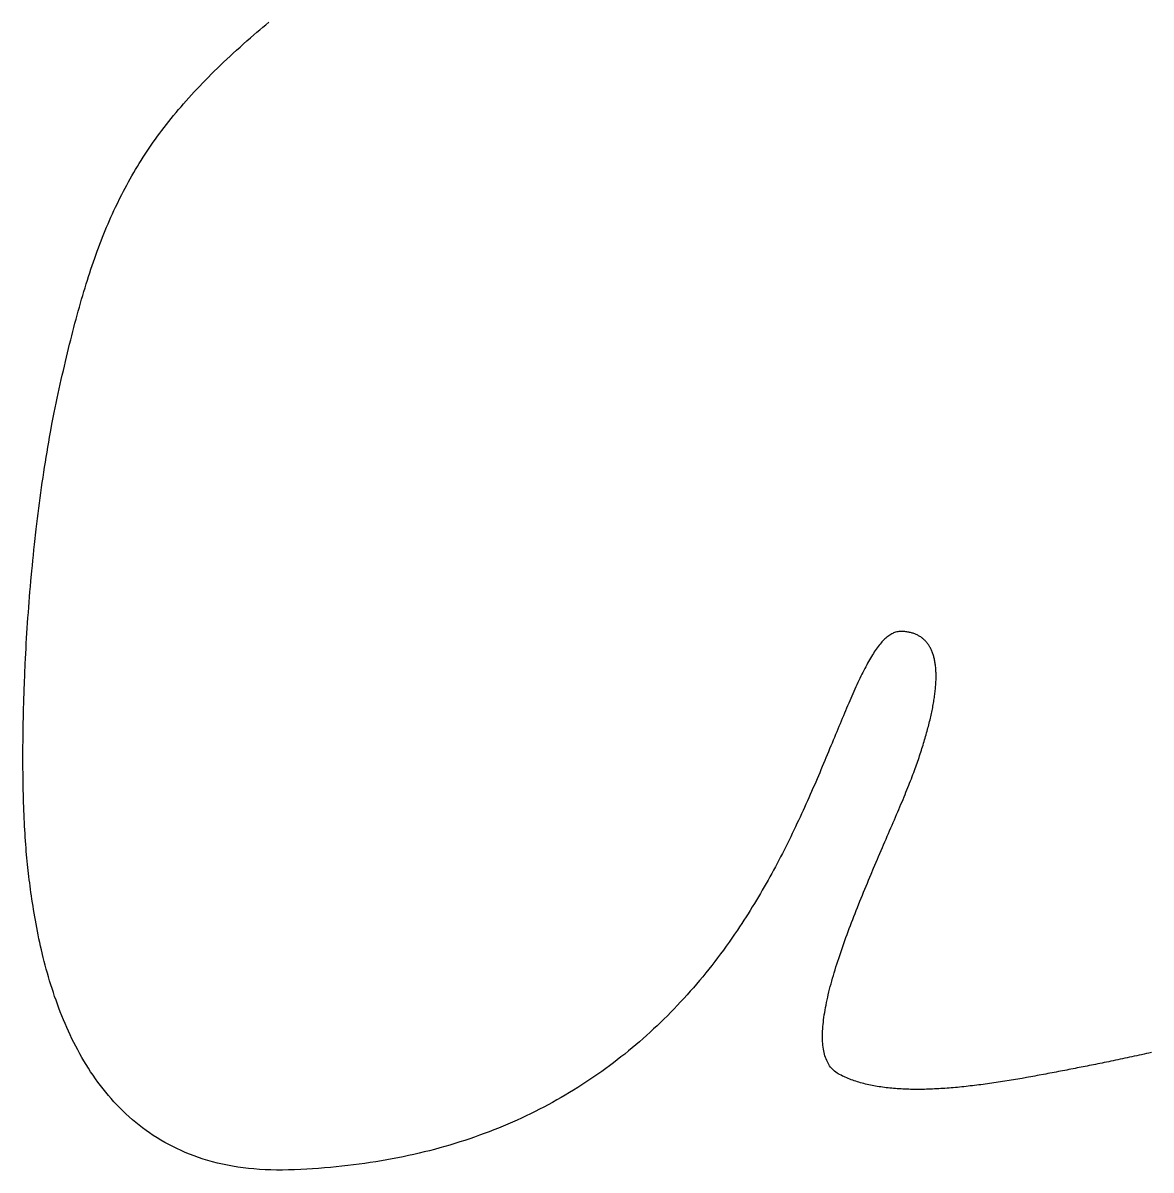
# Model space of a CAD drawing. Extents: x -220 to 640, y 0 to 300.
# Drawn here: x -128.1 to -74.1, y 116.8 to 171.8 of the extents above; entities that cross this region are included whole.
import ezdxf

# ---------------------------------------------------------------- set-up
doc = ezdxf.new("R2010")
doc.units = 0
doc.linetypes.add('CONTINUOUS2', pattern=[0])
doc.layers.get('0').update_dxf_attribs({"linetype": 'CONTINUOUS'})

msp = doc.modelspace()

# ---------------------------------------------------------------- linework, layer by layer
at = {"linetype": 'CONTINUOUS2'}
for p, q in [((-116.762, 171.454), (-116.62, 171.574)), ((-116.62, 171.574), (-116.477, 171.693)), ((-116.477, 171.693), (-116.333, 171.812)), ((-117.385, 170.916), (-117.216, 171.064)), ((-117.216, 171.064), (-117.045, 171.212)), ((-117.045, 171.212), (-116.904, 171.333)), ((-116.904, 171.333), (-116.762, 171.454)), ((-118.036, 170.33), (-117.877, 170.476)), ((-117.877, 170.476), (-117.715, 170.622)), ((-117.715, 170.622), (-117.551, 170.769)), ((-117.551, 170.769), (-117.385, 170.916)), ((-118.651, 169.752), (-118.501, 169.896)), ((-118.501, 169.896), (-118.348, 170.04)), ((-118.348, 170.04), (-118.193, 170.185)), ((-118.193, 170.185), (-118.036, 170.33)), ((-119.232, 169.179), (-119.09, 169.322)), ((-119.09, 169.322), (-118.946, 169.465)), ((-118.946, 169.465), (-118.8, 169.608)), ((-118.8, 169.608), (-118.651, 169.752)), ((-119.779, 168.611), (-119.645, 168.753)), ((-119.645, 168.753), (-119.509, 168.895)), ((-119.509, 168.895), (-119.372, 169.037)), ((-119.372, 169.037), (-119.232, 169.179)), ((-120.168, 168.186), (-120.04, 168.328)), ((-120.04, 168.328), (-119.911, 168.469)), ((-119.911, 168.469), (-119.779, 168.611)), ((-120.661, 167.621), (-120.54, 167.762)), ((-120.54, 167.762), (-120.418, 167.903)), ((-120.418, 167.903), (-120.294, 168.045)), ((-120.294, 168.045), (-120.168, 168.186)), ((-121.124, 167.055), (-121.011, 167.196)), ((-121.011, 167.196), (-120.896, 167.338)), ((-120.896, 167.338), (-120.779, 167.479)), ((-120.779, 167.479), (-120.661, 167.621)), ((-121.56, 166.487), (-121.454, 166.629)), ((-121.454, 166.629), (-121.346, 166.771)), ((-121.346, 166.771), (-121.236, 166.913)), ((-121.236, 166.913), (-121.124, 167.055)), ((-121.97, 165.915), (-121.87, 166.058)), ((-121.87, 166.058), (-121.768, 166.202)), ((-121.768, 166.202), (-121.665, 166.344)), ((-121.665, 166.344), (-121.56, 166.487)), ((-122.356, 165.338), (-122.261, 165.483)), ((-122.261, 165.483), (-122.166, 165.627)), ((-122.166, 165.627), (-122.069, 165.771)), ((-122.069, 165.771), (-121.97, 165.915)), ((-122.718, 164.754), (-122.629, 164.901)), ((-122.629, 164.901), (-122.54, 165.047)), ((-122.54, 165.047), (-122.448, 165.193)), ((-122.448, 165.193), (-122.356, 165.338)), ((-122.976, 164.31), (-122.891, 164.458)), ((-122.891, 164.458), (-122.805, 164.606)), ((-122.805, 164.606), (-122.718, 164.754)), ((-123.301, 163.709), (-123.222, 163.86)), ((-123.222, 163.86), (-123.141, 164.011)), ((-123.141, 164.011), (-123.059, 164.161)), ((-123.059, 164.161), (-122.976, 164.31)), ((-123.609, 163.097), (-123.457, 163.405)), ((-123.457, 163.405), (-123.38, 163.557)), ((-123.38, 163.557), (-123.301, 163.709)), ((-123.827, 162.629), (-123.755, 162.786)), ((-123.755, 162.786), (-123.683, 162.942)), ((-123.683, 162.942), (-123.609, 163.097)), ((-124.105, 161.993), (-124.037, 162.153)), ((-124.037, 162.153), (-123.968, 162.313)), ((-123.968, 162.313), (-123.898, 162.472)), ((-123.898, 162.472), (-123.827, 162.629)), ((-124.304, 161.505), (-124.172, 161.831)), ((-124.172, 161.831), (-124.105, 161.993)), ((-124.495, 161.007), (-124.432, 161.174)), ((-124.432, 161.174), (-124.368, 161.34)), ((-124.368, 161.34), (-124.304, 161.505)), ((-124.679, 160.499), (-124.557, 160.839)), ((-124.557, 160.839), (-124.495, 161.007)), ((-124.915, 159.804), (-124.857, 159.979)), ((-124.857, 159.979), (-124.798, 160.154)), ((-124.798, 160.154), (-124.739, 160.327)), ((-124.739, 160.327), (-124.679, 160.499)), ((-125.085, 159.268), (-125.029, 159.448)), ((-125.029, 159.448), (-124.972, 159.627)), ((-124.972, 159.627), (-124.915, 159.804)), ((-125.251, 158.72), (-125.196, 158.904)), ((-125.196, 158.904), (-125.141, 159.087)), ((-125.141, 159.087), (-125.085, 159.268)), ((-125.412, 158.158), (-125.359, 158.347)), ((-125.359, 158.347), (-125.305, 158.534)), ((-125.305, 158.534), (-125.251, 158.72)), ((-125.57, 157.583), (-125.518, 157.776)), ((-125.518, 157.776), (-125.465, 157.968)), ((-125.465, 157.968), (-125.412, 158.158)), ((-125.674, 157.19), (-125.622, 157.387)), ((-125.622, 157.387), (-125.57, 157.583)), ((-125.827, 156.589), (-125.776, 156.791)), ((-125.776, 156.791), (-125.725, 156.992)), ((-125.725, 156.992), (-125.674, 157.19)), ((-125.979, 155.972), (-125.929, 156.18)), ((-125.929, 156.18), (-125.878, 156.385)), ((-125.878, 156.385), (-125.827, 156.589)), ((-126.079, 155.551), (-126.029, 155.763)), ((-126.029, 155.763), (-125.979, 155.972)), ((-126.229, 154.906), (-126.179, 155.123)), ((-126.179, 155.123), (-126.129, 155.338)), ((-126.129, 155.338), (-126.079, 155.551)), ((-126.379, 154.242), (-126.329, 154.466)), ((-126.329, 154.466), (-126.279, 154.687)), ((-126.279, 154.687), (-126.229, 154.906)), ((-126.477, 153.791), (-126.429, 154.017)), ((-126.429, 154.017), (-126.379, 154.242)), ((-126.572, 153.334), (-126.525, 153.563)), ((-126.525, 153.563), (-126.477, 153.791)), ((-126.709, 152.639), (-126.664, 152.872)), ((-126.664, 152.872), (-126.619, 153.104)), ((-126.619, 153.104), (-126.572, 153.334)), ((-126.797, 152.169), (-126.709, 152.639)), ((-126.881, 151.694), (-126.839, 151.932)), ((-126.839, 151.932), (-126.797, 152.169)), ((-127.002, 150.975), (-126.962, 151.215)), ((-126.962, 151.215), (-126.922, 151.455)), ((-126.922, 151.455), (-126.881, 151.694)), ((-127.079, 150.49), (-127.041, 150.733)), ((-127.041, 150.733), (-127.002, 150.975)), ((-127.153, 150.003), (-127.116, 150.247)), ((-127.116, 150.247), (-127.079, 150.49)), ((-127.258, 149.266), (-127.224, 149.512)), ((-127.224, 149.512), (-127.189, 149.758)), ((-127.189, 149.758), (-127.153, 150.003)), ((-127.325, 148.772), (-127.292, 149.019)), ((-127.292, 149.019), (-127.258, 149.266)), ((-127.389, 148.275), (-127.358, 148.524)), ((-127.358, 148.524), (-127.325, 148.772)), ((-127.45, 147.777), (-127.42, 148.027)), ((-127.42, 148.027), (-127.389, 148.275)), ((-127.564, 146.778), (-127.48, 147.528)), ((-127.48, 147.528), (-127.45, 147.777)), ((-127.59, 146.527), (-127.564, 146.778)), ((-127.642, 146.026), (-127.616, 146.277)), ((-127.616, 146.277), (-127.59, 146.527)), ((-127.69, 145.525), (-127.666, 145.776)), ((-127.666, 145.776), (-127.642, 146.026)), ((-127.736, 145.025), (-127.69, 145.525)), ((-127.779, 144.524), (-127.758, 144.774)), ((-127.758, 144.774), (-127.736, 145.025)), ((-127.838, 143.776), (-127.819, 144.025)), ((-127.819, 144.025), (-127.799, 144.275)), ((-127.799, 144.275), (-127.779, 144.524)), ((-127.875, 143.279), (-127.857, 143.528)), ((-127.857, 143.528), (-127.838, 143.776)), ((-127.909, 142.784), (-127.892, 143.032)), ((-127.892, 143.032), (-127.875, 143.279)), ((-127.94, 142.292), (-127.924, 142.538)), ((-127.924, 142.538), (-127.909, 142.784)), ((-86.678, 142.38), (-86.724, 142.343)), ((-86.631, 142.415), (-86.678, 142.38)), ((-86.584, 142.447), (-86.631, 142.415)), ((-86.537, 142.477), (-86.584, 142.447)), ((-86.49, 142.503), (-86.537, 142.477)), ((-86.442, 142.528), (-86.49, 142.503)), ((-86.395, 142.549), (-86.442, 142.528)), ((-86.347, 142.568), (-86.395, 142.549)), ((-86.299, 142.584), (-86.347, 142.568)), ((-86.25, 142.598), (-86.299, 142.584)), ((-86.202, 142.608), (-86.25, 142.598)), ((-86.153, 142.616), (-86.202, 142.608)), ((-86.104, 142.621), (-86.153, 142.616)), ((-86.054, 142.623), (-86.104, 142.621)), ((-86.004, 142.622), (-86.054, 142.623)), ((-85.955, 142.619), (-86.004, 142.622)), ((-85.906, 142.616), (-85.955, 142.619)), ((-85.858, 142.611), (-85.906, 142.616)), ((-85.811, 142.606), (-85.858, 142.611)), ((-85.765, 142.599), (-85.811, 142.606)), ((-85.719, 142.592), (-85.765, 142.599)), ((-85.675, 142.584), (-85.719, 142.592)), ((-85.631, 142.574), (-85.675, 142.584)), ((-85.588, 142.564), (-85.631, 142.574)), ((-85.546, 142.554), (-85.588, 142.564)), ((-85.504, 142.542), (-85.546, 142.554)), ((-85.463, 142.529), (-85.504, 142.542)), ((-85.424, 142.515), (-85.463, 142.529)), ((-85.385, 142.501), (-85.424, 142.515)), ((-85.346, 142.486), (-85.385, 142.501)), ((-85.309, 142.469), (-85.346, 142.486)), ((-85.272, 142.452), (-85.309, 142.469)), ((-85.236, 142.434), (-85.272, 142.452)), ((-85.201, 142.415), (-85.236, 142.434)), ((-85.166, 142.396), (-85.201, 142.415)), ((-85.133, 142.375), (-85.166, 142.396)), ((-85.1, 142.354), (-85.133, 142.375)), ((-127.968, 141.802), (-127.954, 142.046)), ((-127.954, 142.046), (-127.94, 142.292)), ((-87.184, 141.836), (-87.23, 141.773)), ((-87.138, 141.897), (-87.184, 141.836)), ((-87.093, 141.956), (-87.138, 141.897)), ((-87.047, 142.013), (-87.093, 141.956)), ((-87.001, 142.067), (-87.047, 142.013)), ((-86.955, 142.119), (-87.001, 142.067)), ((-86.909, 142.169), (-86.955, 142.119)), ((-86.863, 142.216), (-86.909, 142.169)), ((-86.817, 142.261), (-86.863, 142.216)), ((-86.771, 142.303), (-86.817, 142.261)), ((-86.724, 142.343), (-86.771, 142.303)), ((-85.067, 142.332), (-85.1, 142.354)), ((-85.036, 142.309), (-85.067, 142.332)), ((-85.005, 142.285), (-85.036, 142.309)), ((-84.976, 142.26), (-85.005, 142.285)), ((-84.947, 142.234), (-84.976, 142.26)), ((-84.918, 142.208), (-84.947, 142.234)), ((-84.89, 142.181), (-84.918, 142.208)), ((-84.863, 142.153), (-84.89, 142.181)), ((-84.837, 142.124), (-84.863, 142.153)), ((-84.812, 142.094), (-84.837, 142.124)), ((-84.787, 142.064), (-84.812, 142.094)), ((-84.763, 142.033), (-84.787, 142.064)), ((-84.74, 142), (-84.763, 142.033)), ((-84.717, 141.968), (-84.74, 142)), ((-84.696, 141.934), (-84.717, 141.968)), ((-84.674, 141.899), (-84.696, 141.934)), ((-84.654, 141.864), (-84.674, 141.899)), ((-84.634, 141.828), (-84.654, 141.864)), ((-84.616, 141.791), (-84.634, 141.828)), ((-128.006, 141.072), (-127.994, 141.315)), ((-127.994, 141.315), (-127.981, 141.558)), ((-127.981, 141.558), (-127.968, 141.802)), ((-87.55, 141.266), (-87.596, 141.186)), ((-87.504, 141.345), (-87.55, 141.266)), ((-87.458, 141.422), (-87.504, 141.345)), ((-87.412, 141.496), (-87.458, 141.422)), ((-87.367, 141.569), (-87.412, 141.496)), ((-87.321, 141.639), (-87.367, 141.569)), ((-87.275, 141.707), (-87.321, 141.639)), ((-87.23, 141.773), (-87.275, 141.707)), ((-84.597, 141.754), (-84.616, 141.791)), ((-84.58, 141.715), (-84.597, 141.754)), ((-84.563, 141.676), (-84.58, 141.715)), ((-84.547, 141.637), (-84.563, 141.676)), ((-84.531, 141.596), (-84.547, 141.637)), ((-84.517, 141.554), (-84.531, 141.596)), ((-84.502, 141.512), (-84.517, 141.554)), ((-84.489, 141.469), (-84.502, 141.512)), ((-84.477, 141.426), (-84.489, 141.469)), ((-84.465, 141.381), (-84.477, 141.426)), ((-84.453, 141.336), (-84.465, 141.381)), ((-84.442, 141.291), (-84.453, 141.336)), ((-84.433, 141.244), (-84.442, 141.291)), ((-128.028, 140.59), (-128.006, 141.072)), ((-87.827, 140.752), (-87.874, 140.66)), ((-87.781, 140.843), (-87.827, 140.752)), ((-87.734, 140.931), (-87.781, 140.843)), ((-87.688, 141.018), (-87.734, 140.931)), ((-87.642, 141.103), (-87.688, 141.018)), ((-87.596, 141.186), (-87.642, 141.103)), ((-84.423, 141.197), (-84.433, 141.244)), ((-84.415, 141.149), (-84.423, 141.197)), ((-84.407, 141.1), (-84.415, 141.149)), ((-84.399, 141.051), (-84.407, 141.1)), ((-84.393, 141), (-84.399, 141.051)), ((-84.387, 140.95), (-84.393, 141)), ((-84.381, 140.898), (-84.387, 140.95)), ((-84.376, 140.846), (-84.381, 140.898)), ((-84.373, 140.793), (-84.376, 140.846)), ((-84.369, 140.739), (-84.373, 140.793)), ((-84.366, 140.685), (-84.369, 140.739)), ((-128.048, 140.112), (-128.028, 140.59)), ((-88.11, 140.17), (-88.158, 140.066)), ((-88.062, 140.271), (-88.11, 140.17)), ((-88.015, 140.371), (-88.062, 140.271)), ((-87.968, 140.469), (-88.015, 140.371)), ((-87.921, 140.565), (-87.968, 140.469)), ((-87.874, 140.66), (-87.921, 140.565)), ((-84.373, 140.105), (-84.37, 140.166)), ((-84.37, 140.166), (-84.367, 140.226)), ((-84.367, 140.226), (-84.365, 140.286)), ((-84.364, 140.63), (-84.366, 140.685)), ((-84.365, 140.286), (-84.363, 140.345)), ((-84.363, 140.574), (-84.364, 140.63)), ((-84.362, 140.518), (-84.363, 140.574)), ((-84.363, 140.345), (-84.362, 140.403)), ((-84.362, 140.461), (-84.362, 140.518)), ((-84.362, 140.403), (-84.362, 140.461)), ((-128.072, 139.403), (-128.065, 139.638)), ((-128.065, 139.638), (-128.057, 139.875)), ((-128.057, 139.875), (-128.048, 140.112)), ((-88.352, 139.636), (-88.401, 139.524)), ((-88.303, 139.746), (-88.352, 139.636)), ((-88.254, 139.854), (-88.303, 139.746)), ((-88.206, 139.961), (-88.254, 139.854)), ((-88.158, 140.066), (-88.206, 139.961)), ((-84.423, 139.594), (-84.415, 139.66)), ((-84.415, 139.66), (-84.407, 139.726)), ((-84.407, 139.726), (-84.4, 139.79)), ((-84.4, 139.79), (-84.394, 139.855)), ((-84.394, 139.855), (-84.388, 139.918)), ((-84.388, 139.918), (-84.382, 139.981)), ((-84.382, 139.981), (-84.377, 140.043)), ((-84.377, 140.043), (-84.373, 140.105)), ((-128.086, 138.937), (-128.079, 139.169)), ((-128.079, 139.169), (-128.072, 139.403)), ((-88.55, 139.18), (-88.6, 139.062)), ((-88.5, 139.296), (-88.55, 139.18)), ((-88.45, 139.411), (-88.5, 139.296)), ((-88.401, 139.524), (-88.45, 139.411)), ((-84.511, 139.044), (-84.498, 139.115)), ((-84.498, 139.115), (-84.485, 139.185)), ((-84.485, 139.185), (-84.474, 139.255)), ((-84.474, 139.255), (-84.462, 139.324)), ((-84.462, 139.324), (-84.452, 139.392)), ((-84.452, 139.392), (-84.442, 139.46)), ((-84.442, 139.46), (-84.432, 139.528)), ((-84.432, 139.528), (-84.423, 139.594)), ((-128.097, 138.475), (-128.091, 138.705)), ((-128.091, 138.705), (-128.086, 138.937)), ((-88.805, 138.576), (-88.858, 138.451)), ((-88.754, 138.7), (-88.805, 138.576)), ((-88.702, 138.822), (-88.754, 138.7)), ((-88.651, 138.943), (-88.702, 138.822)), ((-88.6, 139.062), (-88.651, 138.943)), ((-84.634, 138.457), (-84.617, 138.532)), ((-84.617, 138.532), (-84.6, 138.607)), ((-84.6, 138.607), (-84.584, 138.681)), ((-84.584, 138.681), (-84.568, 138.755)), ((-84.568, 138.755), (-84.553, 138.828)), ((-84.553, 138.828), (-84.538, 138.901)), ((-84.538, 138.901), (-84.524, 138.973)), ((-84.524, 138.973), (-84.511, 139.044)), ((-128.108, 137.793), (-128.105, 138.019)), ((-128.105, 138.019), (-128.101, 138.246)), ((-128.101, 138.246), (-128.097, 138.475)), ((-89.017, 138.068), (-89.071, 137.938)), ((-88.963, 138.197), (-89.017, 138.068)), ((-88.91, 138.325), (-88.963, 138.197)), ((-88.858, 138.451), (-88.91, 138.325)), ((-84.771, 137.914), (-84.75, 137.993)), ((-84.75, 137.993), (-84.729, 138.072)), ((-84.729, 138.072), (-84.709, 138.15)), ((-84.709, 138.15), (-84.69, 138.227)), ((-84.69, 138.227), (-84.671, 138.304)), ((-84.671, 138.304), (-84.652, 138.381)), ((-84.652, 138.381), (-84.634, 138.457)), ((-128.113, 137.346), (-128.111, 137.569)), ((-128.111, 137.569), (-128.108, 137.793)), ((-89.235, 137.54), (-89.291, 137.405)), ((-89.18, 137.674), (-89.235, 137.54)), ((-89.125, 137.806), (-89.18, 137.674)), ((-89.071, 137.938), (-89.125, 137.806)), ((-84.934, 137.345), (-84.909, 137.428)), ((-84.909, 137.428), (-84.885, 137.51)), ((-84.885, 137.51), (-84.861, 137.592)), ((-84.861, 137.592), (-84.838, 137.673)), ((-84.838, 137.673), (-84.815, 137.754)), ((-84.815, 137.754), (-84.793, 137.834)), ((-84.793, 137.834), (-84.771, 137.914)), ((-128.116, 136.905), (-128.115, 137.125)), ((-128.116, 136.471), (-128.116, 136.905)), ((-128.115, 137.125), (-128.113, 137.346)), ((-89.461, 136.993), (-89.519, 136.853)), ((-89.404, 137.131), (-89.461, 136.993)), ((-89.347, 137.268), (-89.404, 137.131)), ((-89.291, 137.405), (-89.347, 137.268)), ((-85.093, 136.838), (-85.065, 136.924)), ((-85.065, 136.924), (-85.038, 137.009)), ((-85.038, 137.009), (-85.011, 137.094)), ((-85.011, 137.094), (-84.985, 137.178)), ((-84.985, 137.178), (-84.959, 137.262)), ((-84.959, 137.262), (-84.934, 137.345)), ((-128.115, 136.257), (-128.116, 136.471)), ((-89.696, 136.429), (-89.756, 136.285)), ((-89.637, 136.571), (-89.696, 136.429)), ((-89.578, 136.713), (-89.637, 136.571)), ((-89.519, 136.853), (-89.578, 136.713)), ((-85.269, 136.314), (-85.239, 136.402)), ((-85.239, 136.402), (-85.208, 136.49)), ((-85.208, 136.49), (-85.179, 136.578)), ((-85.179, 136.578), (-85.15, 136.665)), ((-85.15, 136.665), (-85.121, 136.752)), ((-85.121, 136.752), (-85.093, 136.838)), ((-128.114, 136.045), (-128.115, 136.257)), ((-128.112, 135.834), (-128.114, 136.045)), ((-128.109, 135.625), (-128.112, 135.834)), ((-89.94, 135.849), (-90.003, 135.702)), ((-89.878, 135.995), (-89.94, 135.849)), ((-89.817, 136.141), (-89.878, 135.995)), ((-89.756, 136.285), (-89.817, 136.141)), ((-85.47, 135.76), (-85.433, 135.857)), ((-85.433, 135.857), (-85.398, 135.952)), ((-85.398, 135.952), (-85.364, 136.045)), ((-85.364, 136.045), (-85.332, 136.135)), ((-85.332, 136.135), (-85.3, 136.225)), ((-85.3, 136.225), (-85.269, 136.314)), ((-128.106, 135.418), (-128.109, 135.625)), ((-128.102, 135.214), (-128.106, 135.418)), ((-90.195, 135.256), (-90.26, 135.106)), ((-90.13, 135.405), (-90.195, 135.256)), ((-90.066, 135.554), (-90.13, 135.405)), ((-90.003, 135.702), (-90.066, 135.554)), ((-85.714, 135.139), (-85.67, 135.247)), ((-85.67, 135.247), (-85.628, 135.353)), ((-85.628, 135.353), (-85.586, 135.458)), ((-85.586, 135.458), (-85.546, 135.56)), ((-85.546, 135.56), (-85.507, 135.661)), ((-85.507, 135.661), (-85.47, 135.76)), ((-128.098, 135.011), (-128.102, 135.214)), ((-128.093, 134.81), (-128.098, 135.011)), ((-128.088, 134.612), (-128.093, 134.81)), ((-90.393, 134.803), (-90.46, 134.651)), ((-90.326, 134.955), (-90.393, 134.803)), ((-90.26, 135.106), (-90.326, 134.955)), ((-85.946, 134.574), (-85.898, 134.69)), ((-85.898, 134.69), (-85.85, 134.805)), ((-85.85, 134.805), (-85.804, 134.918)), ((-85.804, 134.918), (-85.758, 135.029)), ((-85.758, 135.029), (-85.714, 135.139)), ((-128.082, 134.416), (-128.088, 134.612)), ((-128.075, 134.222), (-128.082, 134.416)), ((-128.068, 134.03), (-128.075, 134.222)), ((-90.667, 134.19), (-90.737, 134.035)), ((-90.597, 134.344), (-90.667, 134.19)), ((-90.528, 134.498), (-90.597, 134.344)), ((-90.46, 134.651), (-90.528, 134.498)), ((-86.148, 134.094), (-86.097, 134.216)), ((-86.097, 134.216), (-86.046, 134.337)), ((-86.046, 134.337), (-85.995, 134.456)), ((-85.995, 134.456), (-85.946, 134.574)), ((-128.06, 133.841), (-128.068, 134.03)), ((-128.052, 133.653), (-128.06, 133.841)), ((-128.043, 133.469), (-128.052, 133.653)), ((-90.953, 133.568), (-91.027, 133.411)), ((-90.88, 133.724), (-90.953, 133.568)), ((-90.808, 133.88), (-90.88, 133.724)), ((-90.737, 134.035), (-90.808, 133.88)), ((-86.418, 133.464), (-86.362, 133.592)), ((-86.362, 133.592), (-86.308, 133.719)), ((-86.308, 133.719), (-86.254, 133.846)), ((-86.254, 133.846), (-86.201, 133.97)), ((-86.201, 133.97), (-86.148, 134.094)), ((-128.034, 133.287), (-128.043, 133.469)), ((-128.024, 133.107), (-128.034, 133.287)), ((-128.014, 132.93), (-128.024, 133.107)), ((-91.176, 133.096), (-91.252, 132.938)), ((-91.101, 133.254), (-91.176, 133.096)), ((-91.027, 133.411), (-91.101, 133.254)), ((-86.644, 132.938), (-86.586, 133.071)), ((-86.586, 133.071), (-86.529, 133.203)), ((-86.529, 133.203), (-86.473, 133.334)), ((-86.473, 133.334), (-86.418, 133.464)), ((-128.003, 132.755), (-128.014, 132.93)), ((-127.991, 132.583), (-128.003, 132.755)), ((-127.979, 132.414), (-127.991, 132.583)), ((-91.407, 132.621), (-91.486, 132.462)), ((-91.329, 132.78), (-91.407, 132.621)), ((-91.252, 132.938), (-91.329, 132.78)), ((-86.877, 132.397), (-86.818, 132.534)), ((-86.818, 132.534), (-86.759, 132.67)), ((-86.759, 132.67), (-86.701, 132.805)), ((-86.701, 132.805), (-86.644, 132.938)), ((-127.967, 132.247), (-127.979, 132.414)), ((-127.954, 132.084), (-127.967, 132.247)), ((-127.94, 131.923), (-127.954, 132.084)), ((-127.926, 131.765), (-127.94, 131.923)), ((-91.728, 131.983), (-91.81, 131.823)), ((-91.646, 132.143), (-91.728, 131.983)), ((-91.566, 132.302), (-91.646, 132.143)), ((-91.486, 132.462), (-91.566, 132.302)), ((-87.115, 131.843), (-87.055, 131.983)), ((-87.055, 131.983), (-86.995, 132.122)), ((-86.995, 132.122), (-86.936, 132.26)), ((-86.936, 132.26), (-86.877, 132.397)), ((-127.912, 131.61), (-127.926, 131.765)), ((-127.896, 131.457), (-127.912, 131.61)), ((-127.881, 131.308), (-127.896, 131.457)), ((-91.978, 131.502), (-92.063, 131.342)), ((-91.894, 131.663), (-91.978, 131.502)), ((-91.81, 131.823), (-91.894, 131.663)), ((-87.355, 131.278), (-87.295, 131.42)), ((-87.295, 131.42), (-87.235, 131.561)), ((-87.235, 131.561), (-87.174, 131.702)), ((-87.174, 131.702), (-87.115, 131.843)), ((-127.865, 131.162), (-127.881, 131.308)), ((-127.848, 131.018), (-127.865, 131.162)), ((-127.831, 130.872), (-127.848, 131.018)), ((-127.812, 130.724), (-127.831, 130.872)), ((-92.325, 130.86), (-92.414, 130.699)), ((-92.237, 131.021), (-92.325, 130.86)), ((-92.149, 131.181), (-92.237, 131.021)), ((-92.063, 131.342), (-92.149, 131.181)), ((-87.596, 130.704), (-87.536, 130.848)), ((-87.536, 130.848), (-87.476, 130.992)), ((-87.476, 130.992), (-87.355, 131.278)), ((-127.793, 130.574), (-127.812, 130.724)), ((-127.773, 130.421), (-127.793, 130.574)), ((-127.753, 130.265), (-127.773, 130.421)), ((-92.596, 130.378), (-92.688, 130.217)), ((-92.505, 130.538), (-92.596, 130.378)), ((-92.414, 130.699), (-92.505, 130.538)), ((-87.836, 130.125), (-87.776, 130.27)), ((-87.776, 130.27), (-87.716, 130.415)), ((-87.716, 130.415), (-87.656, 130.56)), ((-87.656, 130.56), (-87.596, 130.704)), ((-127.731, 130.108), (-127.753, 130.265)), ((-127.708, 129.948), (-127.731, 130.108)), ((-127.685, 129.787), (-127.708, 129.948)), ((-127.66, 129.623), (-127.685, 129.787)), ((-92.972, 129.736), (-93.069, 129.576)), ((-92.876, 129.896), (-92.972, 129.736)), ((-92.782, 130.057), (-92.876, 129.896)), ((-92.688, 130.217), (-92.782, 130.057)), ((-88.013, 129.689), (-87.954, 129.834)), ((-87.954, 129.834), (-87.895, 129.98)), ((-87.895, 129.98), (-87.836, 130.125)), ((-127.634, 129.458), (-127.66, 129.623)), ((-127.607, 129.291), (-127.634, 129.458)), ((-127.579, 129.122), (-127.607, 129.291)), ((-93.266, 129.256), (-93.366, 129.096)), ((-93.167, 129.416), (-93.266, 129.256)), ((-93.069, 129.576), (-93.167, 129.416)), ((-88.244, 129.106), (-88.187, 129.252)), ((-88.187, 129.252), (-88.129, 129.398)), ((-88.129, 129.398), (-88.013, 129.689)), ((-127.55, 128.951), (-127.579, 129.122)), ((-127.52, 128.779), (-127.55, 128.951)), ((-127.488, 128.605), (-127.52, 128.779)), ((-93.57, 128.778), (-93.674, 128.619)), ((-93.468, 128.937), (-93.57, 128.778)), ((-93.366, 129.096), (-93.468, 128.937)), ((-88.468, 128.525), (-88.412, 128.67)), ((-88.412, 128.67), (-88.357, 128.815)), ((-88.357, 128.815), (-88.301, 128.961)), ((-88.301, 128.961), (-88.244, 129.106)), ((-127.455, 128.43), (-127.488, 128.605)), ((-127.421, 128.254), (-127.455, 128.43)), ((-127.385, 128.077), (-127.421, 128.254)), ((-127.348, 127.898), (-127.385, 128.077)), ((-94.016, 128.11), (-94.148, 127.919)), ((-93.885, 128.303), (-94.016, 128.11)), ((-93.779, 128.461), (-93.885, 128.303)), ((-93.674, 128.619), (-93.779, 128.461)), ((-88.681, 127.948), (-88.629, 128.092)), ((-88.629, 128.092), (-88.576, 128.236)), ((-88.576, 128.236), (-88.522, 128.38)), ((-88.522, 128.38), (-88.468, 128.525)), ((-127.309, 127.718), (-127.348, 127.898)), ((-127.269, 127.537), (-127.309, 127.718)), ((-127.228, 127.356), (-127.269, 127.537)), ((-94.418, 127.54), (-94.554, 127.353)), ((-94.282, 127.729), (-94.418, 127.54)), ((-94.148, 127.919), (-94.282, 127.729)), ((-88.883, 127.378), (-88.834, 127.52)), ((-88.834, 127.52), (-88.784, 127.662)), ((-88.784, 127.662), (-88.733, 127.805)), ((-88.733, 127.805), (-88.681, 127.948)), ((-127.14, 126.99), (-127.228, 127.356)), ((-127.093, 126.806), (-127.14, 126.99)), ((-94.831, 126.982), (-94.971, 126.798)), ((-94.692, 127.167), (-94.831, 126.982)), ((-94.554, 127.353), (-94.692, 127.167)), ((-89.025, 126.956), (-88.979, 127.096)), ((-88.979, 127.096), (-88.931, 127.237)), ((-88.931, 127.237), (-88.883, 127.378)), ((-127.045, 126.621), (-127.093, 126.806)), ((-126.996, 126.436), (-127.045, 126.621)), ((-126.944, 126.25), (-126.996, 126.436)), ((-95.256, 126.435), (-95.4, 126.255)), ((-95.113, 126.616), (-95.256, 126.435)), ((-94.971, 126.798), (-95.113, 126.616)), ((-89.201, 126.404), (-89.158, 126.541)), ((-89.158, 126.541), (-89.115, 126.678)), ((-89.115, 126.678), (-89.071, 126.817)), ((-89.071, 126.817), (-89.025, 126.956)), ((-126.891, 126.064), (-126.944, 126.25)), ((-126.836, 125.878), (-126.891, 126.064)), ((-126.779, 125.691), (-126.836, 125.878)), ((-95.693, 125.9), (-95.841, 125.725)), ((-95.546, 126.077), (-95.693, 125.9)), ((-95.4, 126.255), (-95.546, 126.077)), ((-89.358, 125.865), (-89.32, 125.998)), ((-89.32, 125.998), (-89.282, 126.133)), ((-89.282, 126.133), (-89.242, 126.268)), ((-89.242, 126.268), (-89.201, 126.404)), ((-126.72, 125.505), (-126.779, 125.691)), ((-126.659, 125.318), (-126.72, 125.505)), ((-96.142, 125.378), (-96.295, 125.206)), ((-95.991, 125.55), (-96.142, 125.378)), ((-95.841, 125.725), (-95.991, 125.55)), ((-89.526, 125.215), (-89.495, 125.343)), ((-89.495, 125.343), (-89.463, 125.472)), ((-89.463, 125.472), (-89.429, 125.602)), ((-89.429, 125.602), (-89.394, 125.733)), ((-89.394, 125.733), (-89.358, 125.865)), ((-126.596, 125.131), (-126.659, 125.318)), ((-126.532, 124.945), (-126.596, 125.131)), ((-126.465, 124.758), (-126.532, 124.945)), ((-96.604, 124.868), (-96.761, 124.701)), ((-96.449, 125.036), (-96.604, 124.868)), ((-96.295, 125.206), (-96.449, 125.036)), ((-89.635, 124.717), (-89.61, 124.84)), ((-89.61, 124.84), (-89.584, 124.964)), ((-89.584, 124.964), (-89.556, 125.089)), ((-89.556, 125.089), (-89.526, 125.215)), ((-126.396, 124.572), (-126.465, 124.758)), ((-126.325, 124.386), (-126.396, 124.572)), ((-126.252, 124.201), (-126.325, 124.386)), ((-97.078, 124.371), (-97.239, 124.208)), ((-96.919, 124.535), (-97.078, 124.371)), ((-96.761, 124.701), (-96.919, 124.535)), ((-89.736, 124.126), (-89.719, 124.241)), ((-89.719, 124.241), (-89.7, 124.358)), ((-89.7, 124.358), (-89.68, 124.476)), ((-89.68, 124.476), (-89.658, 124.596)), ((-89.658, 124.596), (-89.635, 124.717)), ((-126.176, 124.016), (-126.252, 124.201)), ((-126.099, 123.832), (-126.176, 124.016)), ((-126.019, 123.648), (-126.099, 123.832)), ((-97.73, 123.728), (-97.897, 123.572)), ((-97.565, 123.887), (-97.73, 123.728)), ((-97.401, 124.047), (-97.565, 123.887)), ((-97.239, 124.208), (-97.401, 124.047)), ((-89.793, 123.575), (-89.785, 123.682)), ((-89.785, 123.682), (-89.775, 123.79)), ((-89.775, 123.79), (-89.764, 123.901)), ((-89.764, 123.901), (-89.751, 124.013)), ((-89.751, 124.013), (-89.736, 124.126)), ((-125.937, 123.465), (-126.019, 123.648)), ((-125.852, 123.283), (-125.937, 123.465)), ((-125.766, 123.102), (-125.852, 123.283)), ((-98.234, 123.262), (-98.405, 123.11)), ((-98.064, 123.416), (-98.234, 123.262)), ((-97.897, 123.572), (-98.064, 123.416)), ((-89.804, 123.265), (-89.802, 123.367)), ((-89.804, 123.166), (-89.804, 123.265)), ((-89.802, 123.068), (-89.804, 123.166)), ((-89.802, 123.367), (-89.799, 123.47)), ((-89.799, 123.47), (-89.793, 123.575)), ((-125.676, 122.921), (-125.766, 123.102)), ((-125.585, 122.742), (-125.676, 122.921)), ((-125.49, 122.564), (-125.585, 122.742)), ((-98.926, 122.662), (-99.102, 122.516)), ((-98.751, 122.81), (-98.926, 122.662)), ((-98.577, 122.959), (-98.751, 122.81)), ((-98.405, 123.11), (-98.577, 122.959)), ((-89.798, 122.973), (-89.802, 123.068)), ((-89.791, 122.879), (-89.798, 122.973)), ((-89.783, 122.788), (-89.791, 122.879)), ((-89.772, 122.699), (-89.783, 122.788)), ((-89.759, 122.611), (-89.772, 122.699)), ((-89.744, 122.527), (-89.759, 122.611)), ((-125.394, 122.387), (-125.49, 122.564)), ((-125.294, 122.212), (-125.394, 122.387)), ((-125.192, 122.037), (-125.294, 122.212)), ((-125.088, 121.865), (-125.192, 122.037)), ((-99.641, 122.088), (-99.823, 121.948)), ((-99.46, 122.229), (-99.641, 122.088)), ((-99.28, 122.372), (-99.46, 122.229)), ((-99.102, 122.516), (-99.28, 122.372)), ((-89.727, 122.444), (-89.744, 122.527)), ((-89.707, 122.363), (-89.727, 122.444)), ((-89.685, 122.285), (-89.707, 122.363)), ((-89.66, 122.21), (-89.685, 122.285)), ((-89.633, 122.136), (-89.66, 122.21)), ((-89.604, 122.065), (-89.633, 122.136)), ((-89.572, 121.997), (-89.604, 122.065)), ((-75.983, 122.025), (-76.091, 122.003)), ((-75.875, 122.048), (-75.983, 122.025)), ((-75.765, 122.071), (-75.875, 122.048)), ((-75.655, 122.094), (-75.765, 122.071)), ((-75.544, 122.117), (-75.655, 122.094)), ((-75.433, 122.141), (-75.544, 122.117)), ((-75.32, 122.165), (-75.433, 122.141)), ((-75.207, 122.189), (-75.32, 122.165)), ((-75.094, 122.214), (-75.207, 122.189)), ((-74.98, 122.239), (-75.094, 122.214)), ((-74.864, 122.264), (-74.98, 122.239)), ((-74.749, 122.289), (-74.864, 122.264)), ((-74.633, 122.315), (-74.749, 122.289)), ((-74.516, 122.34), (-74.633, 122.315)), ((-74.398, 122.366), (-74.516, 122.34)), ((-74.281, 122.393), (-74.398, 122.366)), ((-74.162, 122.419), (-74.281, 122.393)), ((-74.043, 122.446), (-74.162, 122.419)), ((-124.981, 121.693), (-125.088, 121.865)), ((-124.871, 121.524), (-124.981, 121.693)), ((-124.758, 121.356), (-124.871, 121.524)), ((-100.379, 121.539), (-100.568, 121.406)), ((-100.192, 121.674), (-100.379, 121.539)), ((-100.007, 121.81), (-100.192, 121.674)), ((-99.823, 121.948), (-100.007, 121.81)), ((-89.538, 121.931), (-89.572, 121.997)), ((-89.501, 121.868), (-89.538, 121.931)), ((-89.462, 121.807), (-89.501, 121.868)), ((-89.419, 121.749), (-89.462, 121.807)), ((-89.374, 121.693), (-89.419, 121.749)), ((-89.327, 121.641), (-89.374, 121.693)), ((-89.277, 121.591), (-89.327, 121.641)), ((-89.224, 121.544), (-89.277, 121.591)), ((-89.168, 121.499), (-89.224, 121.544)), ((-89.109, 121.458), (-89.168, 121.499)), ((-78.704, 121.488), (-78.805, 121.468)), ((-78.602, 121.507), (-78.704, 121.488)), ((-78.501, 121.527), (-78.602, 121.507)), ((-78.4, 121.546), (-78.501, 121.527)), ((-78.3, 121.566), (-78.4, 121.546)), ((-78.2, 121.585), (-78.3, 121.566)), ((-78.099, 121.605), (-78.2, 121.585)), ((-78, 121.624), (-78.099, 121.605)), ((-77.9, 121.644), (-78, 121.624)), ((-77.801, 121.663), (-77.9, 121.644)), ((-77.702, 121.682), (-77.801, 121.663)), ((-77.603, 121.702), (-77.702, 121.682)), ((-77.505, 121.721), (-77.603, 121.702)), ((-77.407, 121.74), (-77.505, 121.721)), ((-77.31, 121.759), (-77.407, 121.74)), ((-77.212, 121.778), (-77.31, 121.759)), ((-77.115, 121.797), (-77.212, 121.778)), ((-77.019, 121.816), (-77.115, 121.797)), ((-76.92, 121.836), (-77.019, 121.816)), ((-76.82, 121.855), (-76.92, 121.836)), ((-76.718, 121.876), (-76.82, 121.855)), ((-76.616, 121.896), (-76.718, 121.876)), ((-76.513, 121.917), (-76.616, 121.896)), ((-76.409, 121.938), (-76.513, 121.917)), ((-76.304, 121.959), (-76.409, 121.938)), ((-76.198, 121.981), (-76.304, 121.959)), ((-76.091, 122.003), (-76.198, 121.981)), ((-124.643, 121.189), (-124.758, 121.356)), ((-124.524, 121.025), (-124.643, 121.189)), ((-124.403, 120.863), (-124.524, 121.025)), ((-101.142, 121.017), (-101.336, 120.89)), ((-100.949, 121.145), (-101.142, 121.017)), ((-100.758, 121.274), (-100.949, 121.145)), ((-100.568, 121.406), (-100.758, 121.274)), ((-89.048, 121.419), (-89.109, 121.458)), ((-88.984, 121.384), (-89.048, 121.419)), ((-88.917, 121.35), (-88.984, 121.384)), ((-88.85, 121.317), (-88.917, 121.35)), ((-88.782, 121.286), (-88.85, 121.317)), ((-88.713, 121.255), (-88.782, 121.286)), ((-88.644, 121.225), (-88.713, 121.255)), ((-88.573, 121.196), (-88.644, 121.225)), ((-88.502, 121.168), (-88.573, 121.196)), ((-88.43, 121.141), (-88.502, 121.168)), ((-88.357, 121.114), (-88.43, 121.141)), ((-88.284, 121.089), (-88.357, 121.114)), ((-88.21, 121.064), (-88.284, 121.089)), ((-88.134, 121.04), (-88.21, 121.064)), ((-88.059, 121.017), (-88.134, 121.04)), ((-87.982, 120.995), (-88.059, 121.017)), ((-87.905, 120.974), (-87.982, 120.995)), ((-87.827, 120.953), (-87.905, 120.974)), ((-87.748, 120.934), (-87.827, 120.953)), ((-87.669, 120.915), (-87.748, 120.934)), ((-82.004, 120.929), (-82.107, 120.916)), ((-81.901, 120.944), (-82.004, 120.929)), ((-81.797, 120.958), (-81.901, 120.944)), ((-81.694, 120.973), (-81.797, 120.958)), ((-81.59, 120.988), (-81.694, 120.973)), ((-81.487, 121.003), (-81.59, 120.988)), ((-81.383, 121.019), (-81.487, 121.003)), ((-81.072, 121.067), (-81.383, 121.019)), ((-80.865, 121.101), (-81.072, 121.067)), ((-80.761, 121.118), (-80.865, 121.101)), ((-80.657, 121.135), (-80.761, 121.118)), ((-80.553, 121.152), (-80.657, 121.135)), ((-80.45, 121.17), (-80.553, 121.152)), ((-80.346, 121.187), (-80.45, 121.17)), ((-80.243, 121.205), (-80.346, 121.187)), ((-80.036, 121.241), (-80.243, 121.205)), ((-79.933, 121.26), (-80.036, 121.241)), ((-79.829, 121.278), (-79.933, 121.26)), ((-79.726, 121.297), (-79.829, 121.278)), ((-79.623, 121.316), (-79.726, 121.297)), ((-79.52, 121.334), (-79.623, 121.316)), ((-79.418, 121.353), (-79.52, 121.334)), ((-79.213, 121.391), (-79.418, 121.353)), ((-79.111, 121.411), (-79.213, 121.391)), ((-79.008, 121.43), (-79.111, 121.411)), ((-78.907, 121.449), (-79.008, 121.43)), ((-78.805, 121.468), (-78.907, 121.449)), ((-124.279, 120.702), (-124.403, 120.863)), ((-124.152, 120.544), (-124.279, 120.702)), ((-124.022, 120.387), (-124.152, 120.544)), ((-123.889, 120.233), (-124.022, 120.387)), ((-102.13, 120.402), (-102.332, 120.284)), ((-101.929, 120.521), (-102.13, 120.402)), ((-101.73, 120.643), (-101.929, 120.521)), ((-101.532, 120.765), (-101.73, 120.643)), ((-101.336, 120.89), (-101.532, 120.765)), ((-87.589, 120.896), (-87.669, 120.915)), ((-87.508, 120.879), (-87.589, 120.896)), ((-87.426, 120.863), (-87.508, 120.879)), ((-87.344, 120.847), (-87.426, 120.863)), ((-87.262, 120.832), (-87.344, 120.847)), ((-87.178, 120.817), (-87.262, 120.832)), ((-87.094, 120.804), (-87.178, 120.817)), ((-87.01, 120.791), (-87.094, 120.804)), ((-86.924, 120.779), (-87.01, 120.791)), ((-86.839, 120.768), (-86.924, 120.779)), ((-86.752, 120.757), (-86.839, 120.768)), ((-86.665, 120.747), (-86.752, 120.757)), ((-86.578, 120.738), (-86.665, 120.747)), ((-86.49, 120.729), (-86.578, 120.738)), ((-86.401, 120.721), (-86.49, 120.729)), ((-86.312, 120.714), (-86.401, 120.721)), ((-86.222, 120.707), (-86.312, 120.714)), ((-86.132, 120.701), (-86.222, 120.707)), ((-86.041, 120.696), (-86.132, 120.701)), ((-85.95, 120.691), (-86.041, 120.696)), ((-85.858, 120.687), (-85.95, 120.691)), ((-85.766, 120.684), (-85.858, 120.687)), ((-85.674, 120.681), (-85.766, 120.684)), ((-85.58, 120.679), (-85.674, 120.681)), ((-85.487, 120.677), (-85.58, 120.679)), ((-85.393, 120.676), (-85.487, 120.677)), ((-85.108, 120.676), (-85.393, 120.676)), ((-85.013, 120.678), (-85.108, 120.676)), ((-84.916, 120.679), (-85.013, 120.678)), ((-84.82, 120.682), (-84.916, 120.679)), ((-84.723, 120.684), (-84.82, 120.682)), ((-84.626, 120.688), (-84.723, 120.684)), ((-84.528, 120.692), (-84.626, 120.688)), ((-84.43, 120.696), (-84.528, 120.692)), ((-84.332, 120.701), (-84.43, 120.696)), ((-84.234, 120.706), (-84.332, 120.701)), ((-84.135, 120.712), (-84.234, 120.706)), ((-84.036, 120.718), (-84.135, 120.712)), ((-83.936, 120.725), (-84.036, 120.718)), ((-83.837, 120.732), (-83.936, 120.725)), ((-83.737, 120.74), (-83.837, 120.732)), ((-83.636, 120.748), (-83.737, 120.74)), ((-83.536, 120.756), (-83.636, 120.748)), ((-83.435, 120.765), (-83.536, 120.756)), ((-83.334, 120.774), (-83.435, 120.765)), ((-83.233, 120.784), (-83.334, 120.774)), ((-83.131, 120.794), (-83.233, 120.784)), ((-83.03, 120.805), (-83.131, 120.794)), ((-82.928, 120.816), (-83.03, 120.805)), ((-82.826, 120.827), (-82.928, 120.816)), ((-82.724, 120.839), (-82.826, 120.827)), ((-82.621, 120.851), (-82.724, 120.839)), ((-82.519, 120.863), (-82.621, 120.851)), ((-82.416, 120.876), (-82.519, 120.863)), ((-82.313, 120.889), (-82.416, 120.876)), ((-82.21, 120.902), (-82.313, 120.889)), ((-82.107, 120.916), (-82.21, 120.902)), ((-123.753, 120.082), (-123.889, 120.233)), ((-123.614, 119.932), (-123.753, 120.082)), ((-123.472, 119.786), (-123.614, 119.932)), ((-103.156, 119.831), (-103.366, 119.722)), ((-102.947, 119.941), (-103.156, 119.831)), ((-102.741, 120.054), (-102.947, 119.941)), ((-102.535, 120.168), (-102.741, 120.054)), ((-102.332, 120.284), (-102.535, 120.168)), ((-123.327, 119.641), (-123.472, 119.786)), ((-123.178, 119.5), (-123.327, 119.641)), ((-123.026, 119.361), (-123.178, 119.5)), ((-122.871, 119.224), (-123.026, 119.361)), ((-104.221, 119.305), (-104.439, 119.205)), ((-104.005, 119.406), (-104.221, 119.305)), ((-103.79, 119.51), (-104.005, 119.406)), ((-103.577, 119.615), (-103.79, 119.51)), ((-103.366, 119.722), (-103.577, 119.615)), ((-122.713, 119.091), (-122.871, 119.224)), ((-122.551, 118.961), (-122.713, 119.091)), ((-122.386, 118.833), (-122.551, 118.961)), ((-122.217, 118.709), (-122.386, 118.833)), ((-105.552, 118.735), (-105.78, 118.646)), ((-105.326, 118.825), (-105.552, 118.735)), ((-105.102, 118.917), (-105.326, 118.825)), ((-104.879, 119.011), (-105.102, 118.917)), ((-104.658, 119.107), (-104.879, 119.011)), ((-104.439, 119.205), (-104.658, 119.107)), ((-122.045, 118.588), (-122.217, 118.709)), ((-121.87, 118.47), (-122.045, 118.588)), ((-121.691, 118.356), (-121.87, 118.47)), ((-121.508, 118.245), (-121.691, 118.356)), ((-121.322, 118.137), (-121.508, 118.245)), ((-106.942, 118.234), (-107.179, 118.157)), ((-106.706, 118.312), (-106.942, 118.234)), ((-106.472, 118.393), (-106.706, 118.312)), ((-106.24, 118.475), (-106.472, 118.393)), ((-106.009, 118.56), (-106.24, 118.475)), ((-105.78, 118.646), (-106.009, 118.56)), ((-121.132, 118.033), (-121.322, 118.137)), ((-120.939, 117.933), (-121.132, 118.033)), ((-120.742, 117.837), (-120.939, 117.933)), ((-120.541, 117.744), (-120.742, 117.837)), ((-120.336, 117.655), (-120.541, 117.744)), ((-120.128, 117.57), (-120.336, 117.655)), ((-108.888, 117.677), (-109.138, 117.616)), ((-108.639, 117.739), (-108.888, 117.677)), ((-108.391, 117.804), (-108.639, 117.739)), ((-108.145, 117.87), (-108.391, 117.804)), ((-107.901, 117.939), (-108.145, 117.87)), ((-107.659, 118.01), (-107.901, 117.939)), ((-107.418, 118.082), (-107.659, 118.01)), ((-107.179, 118.157), (-107.418, 118.082)), ((-119.915, 117.489), (-120.128, 117.57)), ((-119.699, 117.412), (-119.915, 117.489)), ((-119.478, 117.34), (-119.699, 117.412)), ((-119.254, 117.272), (-119.478, 117.34)), ((-119.026, 117.208), (-119.254, 117.272)), ((-118.794, 117.148), (-119.026, 117.208)), ((-118.557, 117.094), (-118.794, 117.148)), ((-118.317, 117.043), (-118.557, 117.094)), ((-112.011, 117.089), (-112.283, 117.054)), ((-111.741, 117.127), (-112.011, 117.089)), ((-111.473, 117.166), (-111.741, 117.127)), ((-111.207, 117.207), (-111.473, 117.166)), ((-110.942, 117.251), (-111.207, 117.207)), ((-110.679, 117.297), (-110.942, 117.251)), ((-110.418, 117.345), (-110.679, 117.297)), ((-110.159, 117.395), (-110.418, 117.345)), ((-109.901, 117.447), (-110.159, 117.395)), ((-109.645, 117.501), (-109.901, 117.447)), ((-109.391, 117.558), (-109.645, 117.501)), ((-109.138, 117.616), (-109.391, 117.558)), ((-118.072, 116.998), (-118.317, 117.043)), ((-117.823, 116.957), (-118.072, 116.998)), ((-117.57, 116.921), (-117.823, 116.957)), ((-117.313, 116.89), (-117.57, 116.921)), ((-117.051, 116.864), (-117.313, 116.89)), ((-116.785, 116.843), (-117.051, 116.864)), ((-116.514, 116.827), (-116.785, 116.843)), ((-116.24, 116.816), (-116.514, 116.827)), ((-115.96, 116.811), (-116.24, 116.816)), ((-115.676, 116.811), (-115.96, 116.811)), ((-115.388, 116.817), (-115.676, 116.811)), ((-115.097, 116.827), (-115.388, 116.817)), ((-114.807, 116.839), (-115.097, 116.827)), ((-114.52, 116.854), (-114.807, 116.839)), ((-114.234, 116.872), (-114.52, 116.854)), ((-113.95, 116.891), (-114.234, 116.872)), ((-113.667, 116.913), (-113.95, 116.891)), ((-113.387, 116.937), (-113.667, 116.913)), ((-113.108, 116.963), (-113.387, 116.937)), ((-112.831, 116.991), (-113.108, 116.963)), ((-112.556, 117.022), (-112.831, 116.991)), ((-112.283, 117.054), (-112.556, 117.022))]:
    msp.add_line(p, q, dxfattribs=at)

doc.saveas('drawing.dxf')
